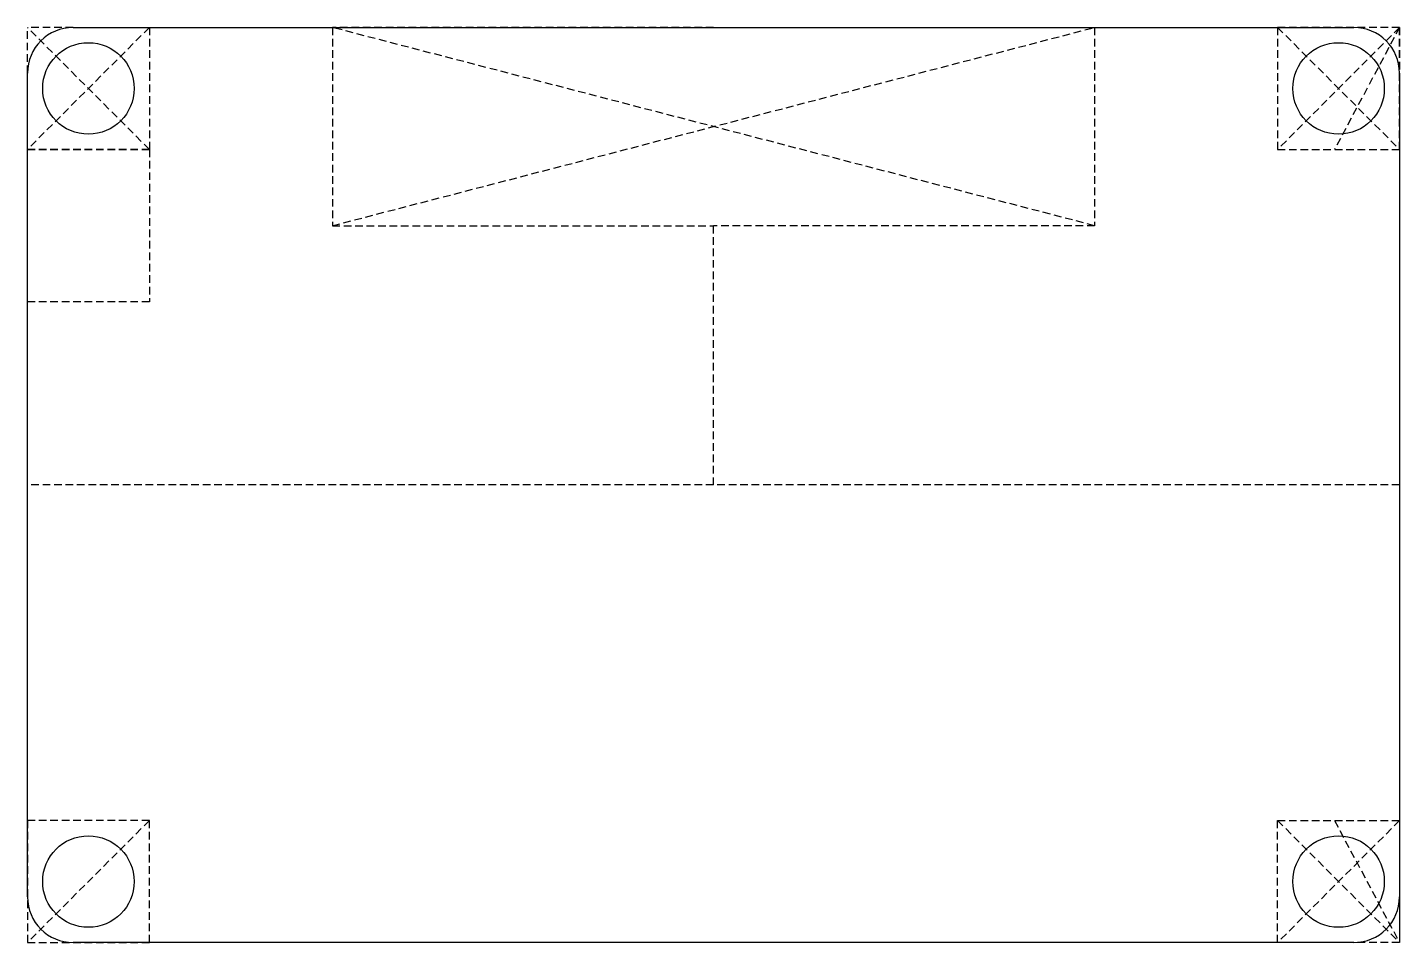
# Model space of a CAD drawing. Header units: millimetres. Extents: x -44.4 to 45.6, y -27.2 to 32.8.
import ezdxf

# ---------------------------------------------------------------- set-up
doc = ezdxf.new("R2010")
doc.units = ezdxf.units.MM
doc.linetypes.add('DASHED', pattern=[0.75, 0.5, -0.25])
doc.layers.get('0').update_dxf_attribs({"linetype": 'CONTINUOUS'})

msp = doc.modelspace()

# ---------------------------------------------------------------- linework, layer by layer
at = {"linetype": 'DASHED'}
for p, q in [((-36.381, 24.776, 2), (-44.381, 32.776, 2)), ((-36.381, 32.776, 2), (-44.381, 24.776, 2)), ((-44.381, 29.776, 2), (-44.381, 32.776, 2)), ((-41.381, 32.776, 2), (-44.381, 32.776, 2)), ((-41.381, 32.776, 2), (-36.381, 32.776, 2)), ((-36.381, 32.776, 2), (-36.381, 24.776, 2)), ((-36.381, 32.776, 2), (13.619, 32.776, 2)), ((0.619, 32.776, 2), (-24.381, 32.776, 2)), ((-24.381, 32.776, 2), (-24.381, 19.776, 2)), ((25.619, 19.776, 2), (-24.381, 32.776, 2)), ((-24.381, 19.776, 2), (25.619, 32.776, 2)), ((0.619, 32.776, 2), (25.619, 32.776, 2)), ((13.619, 32.776, 2), (42.619, 32.776, 2)), ((25.619, 32.776, 2), (25.619, 19.776, 2)), ((45.619, 32.776, 2), (37.619, 32.776, 2)), ((37.619, 32.776, 2), (37.619, 24.776, 2)), ((37.619, 32.776, 2), (45.619, 24.776, 2)), ((45.619, 32.776, 2), (37.619, 24.776, 2)), ((45.619, 32.776, 2), (41.353, 24.776, 2)), ((45.619, 32.776, 2), (45.619, -27.224, 2)), ((45.619, 24.776, 2), (45.619, 32.776, 2)), ((-44.381, 24.776, 2), (-44.381, 29.776, 2)), ((-36.381, 24.776, 2), (-44.381, 24.776, 2)), ((-44.381, 24.776, 2), (-36.381, 24.776, 2)), ((-44.381, 14.776, 2), (-44.381, 24.776, 2)), ((-36.381, 24.776, 2), (-36.381, 14.776, 2)), ((37.619, 24.776, 2), (45.619, 24.776, 2)), ((-24.381, 19.776, 2), (0.619, 19.776, 2)), ((0.619, 2.776, 2), (0.619, 19.776, 2)), ((25.619, 19.776, 2), (0.619, 19.776, 2)), ((-36.381, 14.776, 2), (-44.381, 14.776, 2)), ((45.619, 2.776, 2), (-44.381, 2.776, 2)), ((-36.381, -19.224, 2), (-44.381, -19.224, 2)), ((-44.381, -19.224, 2), (-44.381, -27.224, 2)), ((-36.381, -19.224, 2), (-44.381, -27.224, 2)), ((-36.381, -27.224, 2), (-36.381, -19.224, 2)), ((37.619, -27.224, 2), (37.619, -19.224, 2)), ((37.619, -19.224, 2), (45.619, -19.224, 2)), ((37.619, -19.224, 2), (45.619, -27.224, 2)), ((45.619, -19.224, 2), (37.619, -27.224, 2)), ((41.353, -19.224, 2), (45.619, -27.224, 2)), ((45.619, -19.224, 2), (45.619, -27.224, 2)), ((-44.381, -27.224, 2), (-36.381, -27.224, 2)), ((45.619, -27.224, 2), (13.619, -27.224, 2)), ((45.619, -27.224, 2), (37.619, -27.224, 2))]:
    msp.add_line(p, q, dxfattribs=at)
for p, q in [((-41.381, 32.776, 2), (42.619, 32.776, 2)), ((-44.381, -24.224, 2), (-44.381, 29.776, 2)), ((45.619, 29.776, 2), (45.619, -24.224, 2)), ((42.619, -27.224, 2), (-41.381, -27.224, 2))]:
    msp.add_line(p, q)
for centre in [(-40.381, 28.776, 2), (41.619, 28.776, 2), (-40.381, -23.224, 2), (41.619, -23.224, 2)]:
    msp.add_circle(centre, 3)
for centre, start, end in [((-41.381, 29.776, 2), 90, 180), ((42.619, 29.776, 2), 0, 90), ((-41.381, -24.224, 2), 180, 270), ((42.619, -24.224, 2), 270, 360)]:
    msp.add_arc(centre, 3, start, end)

doc.saveas('drawing.dxf')
